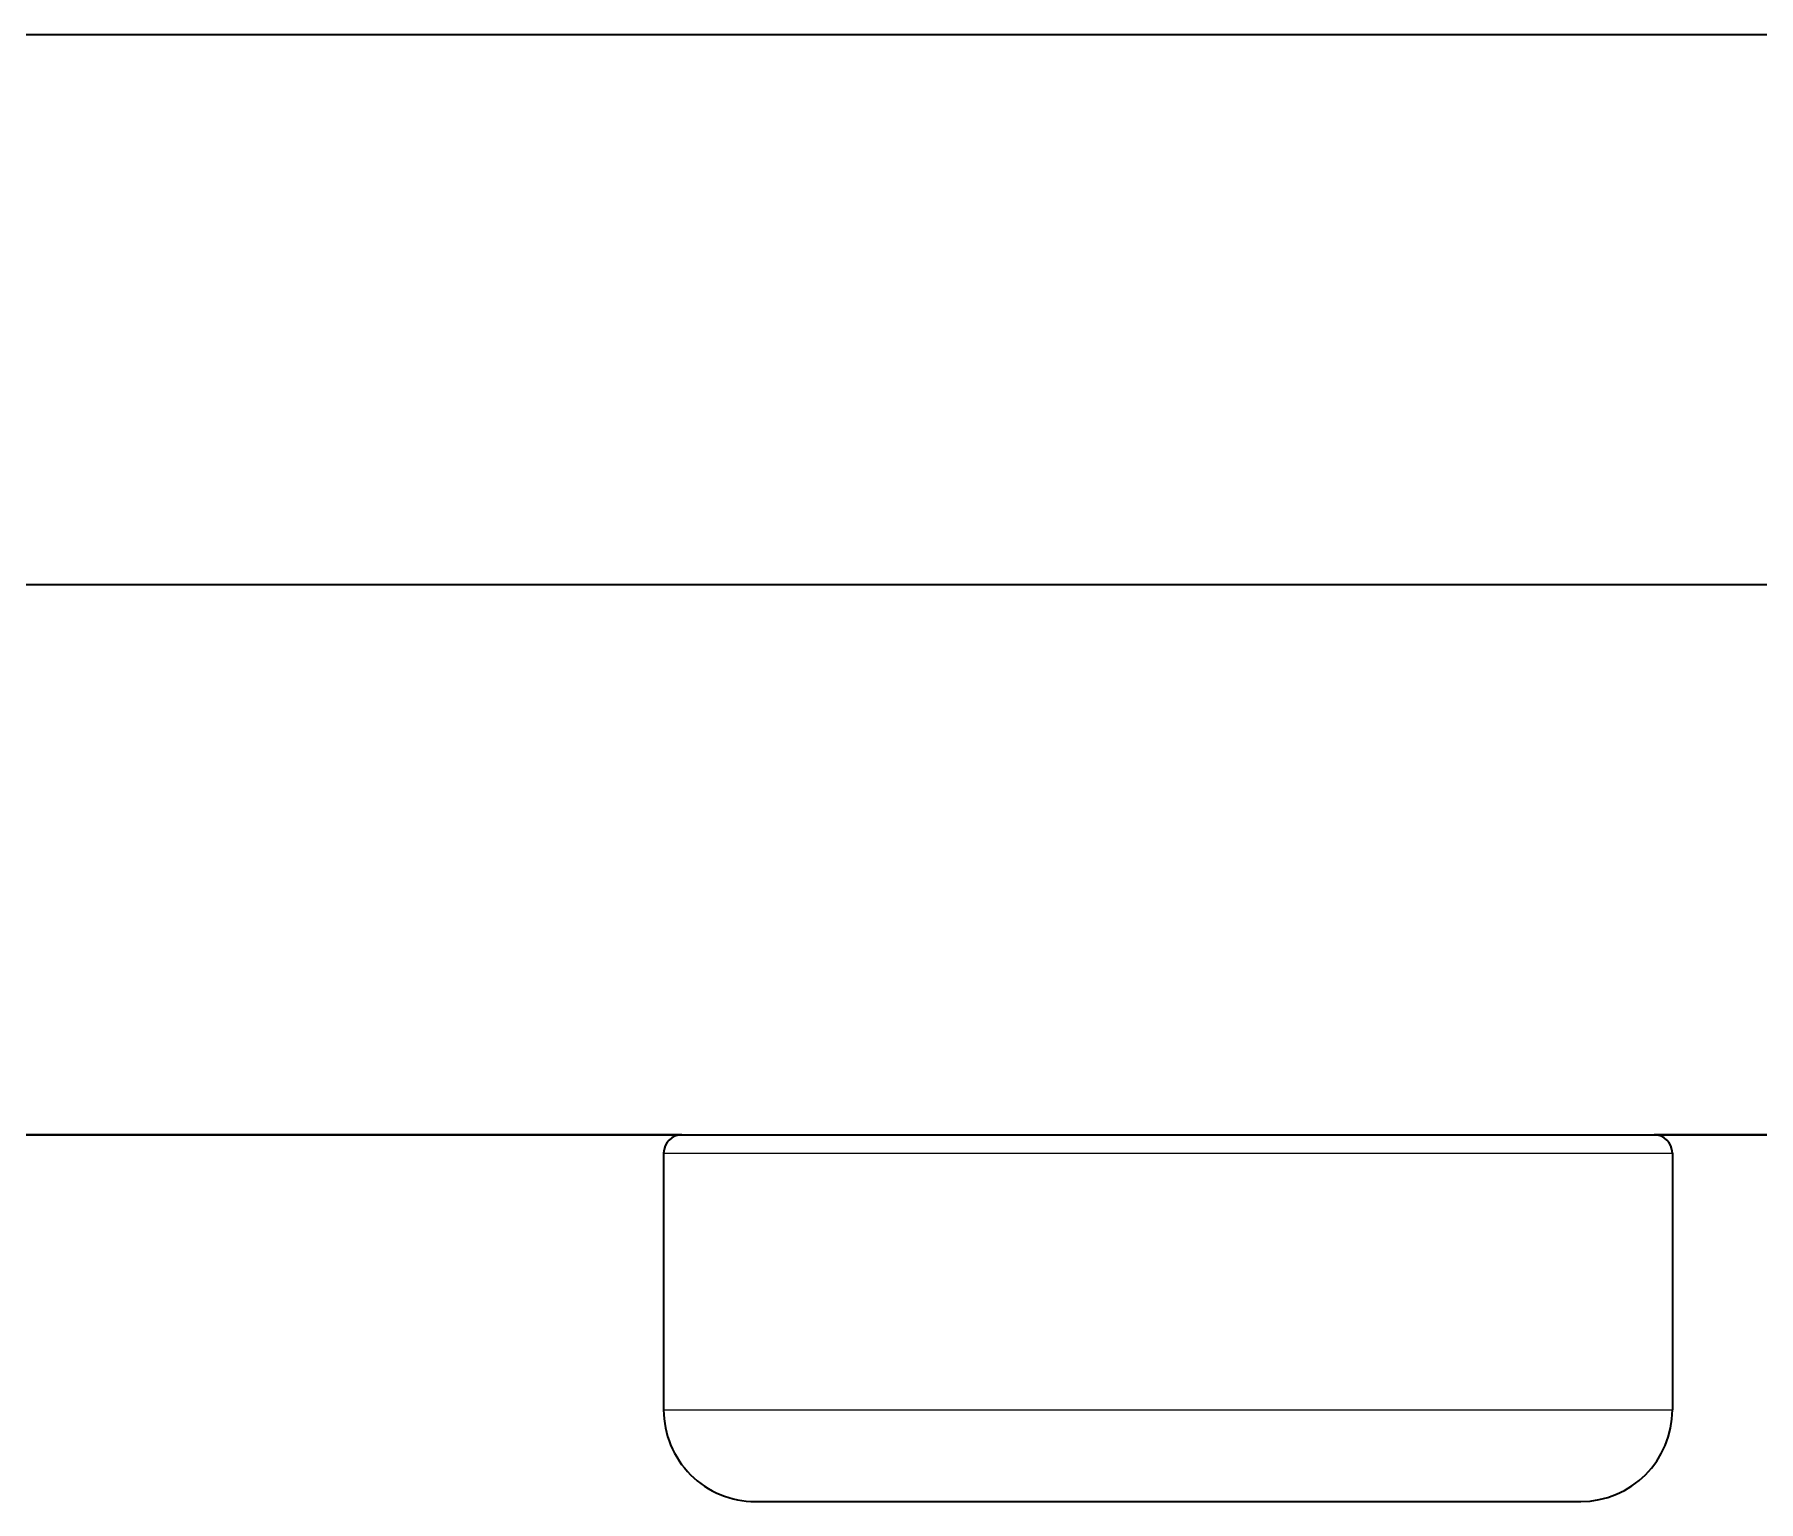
# Model space of a CAD drawing. Extents: x 218 to 1434, y 54 to 743.
# Drawn here: x 588.32 to 597.72, y 207.76 to 215.76 of the extents above; entities that cross this region are included whole.
import ezdxf

# ---------------------------------------------------------------- set-up
doc = ezdxf.new("R2010")
doc.units = 0

msp = doc.modelspace()

# ---------------------------------------------------------------- linework, layer by layer
at = {"color": 7, "lineweight": 35}
for p, q in [((452.3154, 215.7595), (736.6846, 215.7595)), ((452.3154, 215.7595), (736.6846, 215.7595)), ((452.3154, 212.7595), (736.6846, 212.7595)), ((452.3154, 212.7595), (736.6846, 212.7595)), ((452.3154, 209.7595), (736.6846, 209.7595)), ((591.8483, 209.7595), (454.9672, 209.7595)), ((734.0328, 209.7595), (597.1518, 209.7595))]:
    msp.add_line(p, q, dxfattribs=at)
at = {"color": 7, "lineweight": 35, "ltscale": 0.034488}
msp.add_line((591.85, 209.7595), (593.2295, 209.7595), dxfattribs=at)
at = {"color": 7, "lineweight": 35, "ltscale": 0.0825}
msp.add_line((592.85, 209.7595), (596.15, 209.7595), dxfattribs=at)
at = {"color": 7, "lineweight": 35, "ltscale": 0.098012}
msp.add_line((593.2295, 209.7595), (597.15, 209.7595), dxfattribs=at)
at = {"color": 7, "lineweight": 13, "ltscale": 0.035789}
for p, q in [((591.75, 209.6595), (593.1816, 209.6595)), ((591.75, 208.2595), (593.1816, 208.2595))]:
    msp.add_line(p, q, dxfattribs=at)
at = {"color": 7, "lineweight": 35, "ltscale": 0.035}
for p, q in [((591.75, 209.6595), (591.75, 208.2595)), ((597.25, 209.6595), (597.25, 208.2595))]:
    msp.add_line(p, q, dxfattribs=at)
at = {"color": 7, "lineweight": 13, "ltscale": 0.101711}
for p, q in [((593.1816, 209.6595), (597.25, 209.6595)), ((593.1816, 208.2595), (597.25, 208.2595))]:
    msp.add_line(p, q, dxfattribs=at)
at = {"color": 7, "lineweight": 35, "ltscale": 0.029282}
msp.add_line((592.25, 207.7595), (593.4213, 207.7595), dxfattribs=at)
at = {"color": 7, "lineweight": 35, "ltscale": 0.083218}
msp.add_line((593.4213, 207.7595), (596.75, 207.7595), dxfattribs=at)
at = {"color": 7, "lineweight": 35}
for centre, radius, start, end in [((591.85, 209.6595), 0.1, 90.03363, 179.96637), ((597.1499, 209.6595), 0.1, 0.03363, 89.96637), ((592.25, 208.2595), 0.5, 179.99999, 270), ((596.75, 208.2595), 0.5, 270, 360)]:
    msp.add_arc(centre, radius, start, end, dxfattribs=at)

doc.saveas('drawing.dxf')
